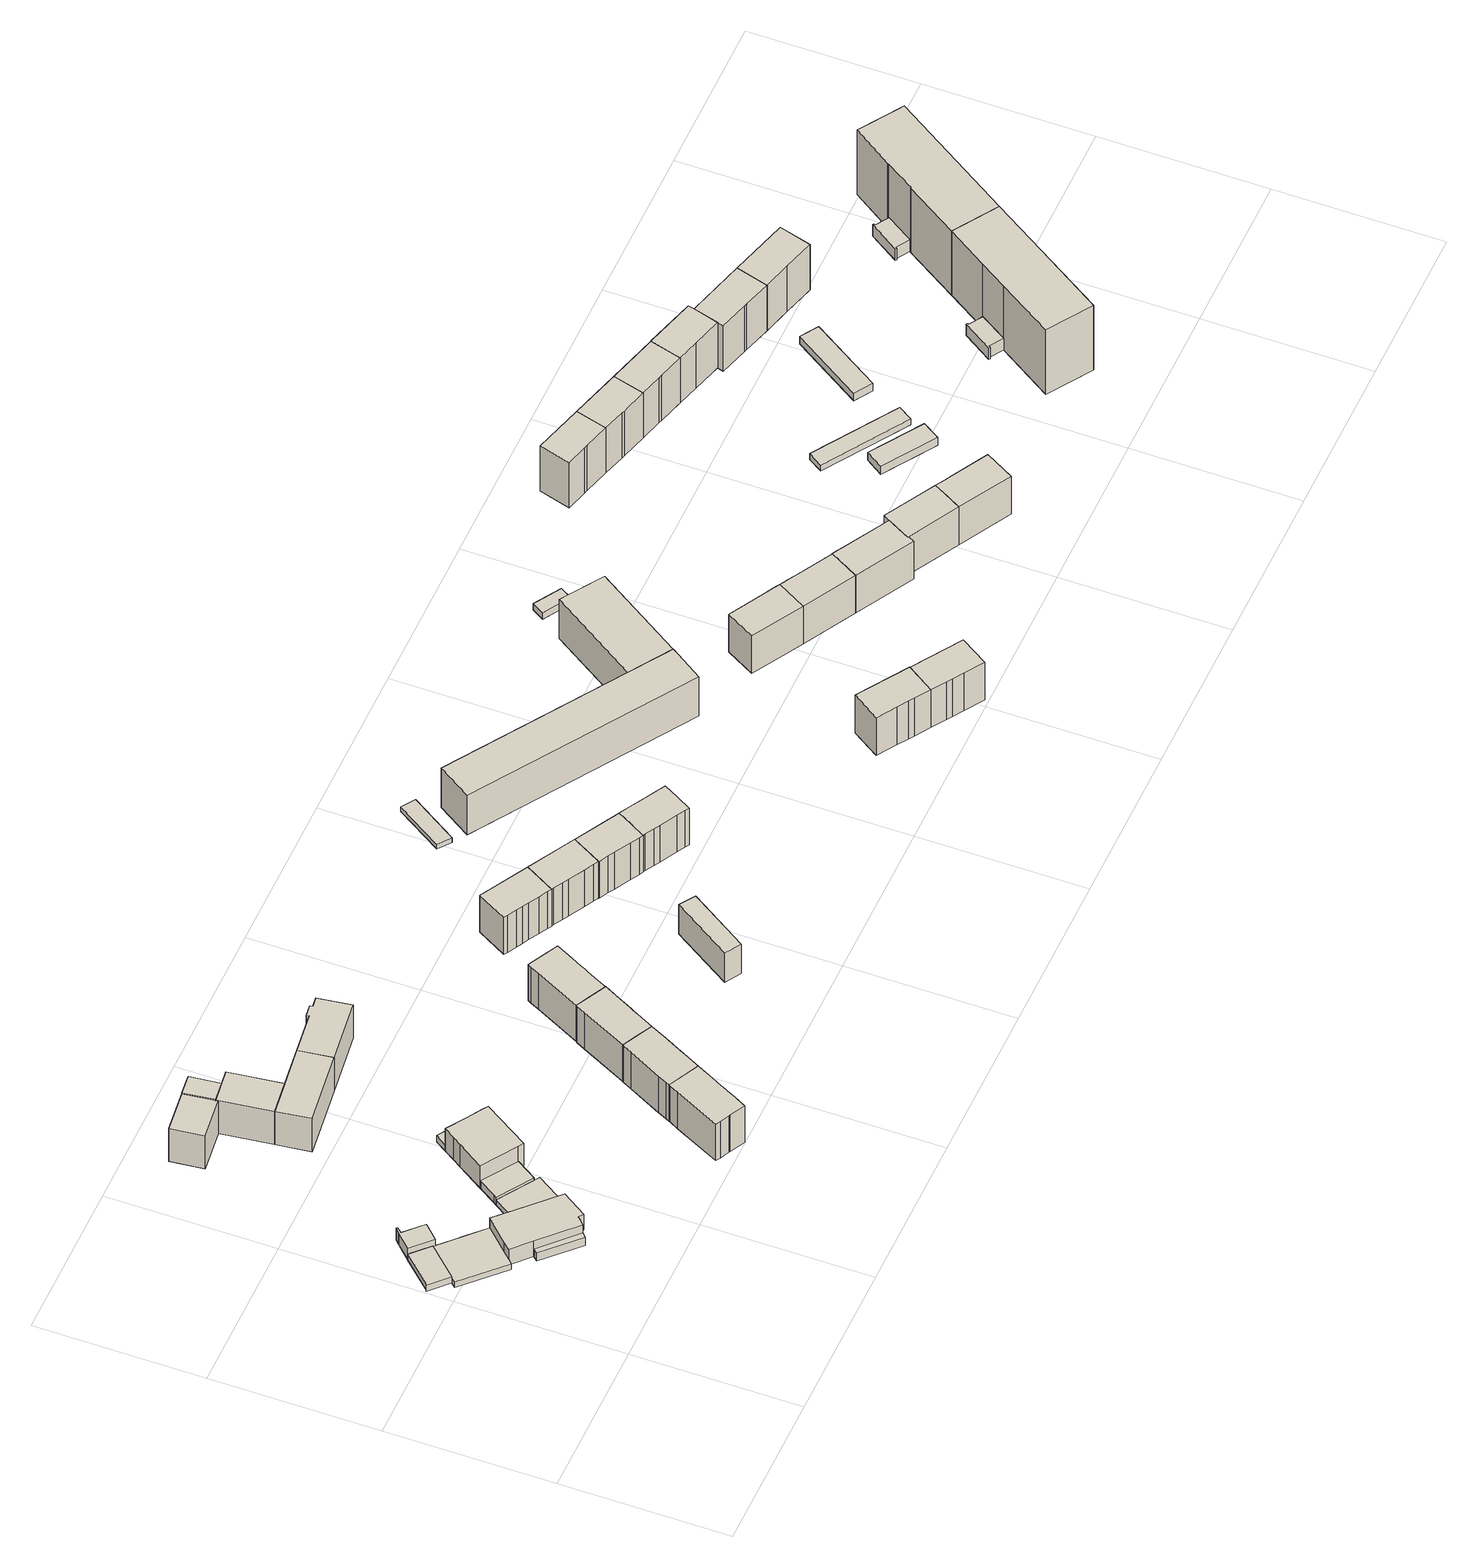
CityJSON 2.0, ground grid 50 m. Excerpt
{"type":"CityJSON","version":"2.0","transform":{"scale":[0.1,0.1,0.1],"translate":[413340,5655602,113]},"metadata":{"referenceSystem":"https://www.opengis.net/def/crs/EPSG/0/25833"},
"CityObjects":{
"building1":{"type":"Building","attributes":{"Gemeindeschluessel":14612000,"Geometrietyp2DReferenz":"3000","function":"31001_9998","roofType":"9999"},"children":["building1-1","building1-2","building1-3","building1-4","building1-5","building1-6","building1-7","building1-8","building1-9"]},
"building1-1":{"type":"BuildingPart","attributes":{"Dachtyp_tdc":"tdcPolyFlatRoof","Dachneigung":0,"QualitaetDacherkennung":81,"Geometrietyp2DReferenz":"3000","measuredHeight":2.31,"roofType":"1000"},"parents":["building1"],"geometry":[{"type":"Solid","lod":"1","boundaries":[[[[0,1,2,3,4]],[[5,6,7,8,9]],[[4,6,5,0]],[[3,7,6,4]],[[2,8,7,3]],[[1,9,8,2]],[[0,5,9,1]]]]}]},
"building1-2":{"type":"BuildingPart","attributes":{"Dachtyp_tdc":"tdcPolyFlatRoof","Dachneigung":2.59,"QualitaetDacherkennung":68,"Geometrietyp2DReferenz":"3000","measuredHeight":2.41,"roofType":"2100"},"parents":["building1"],"geometry":[{"type":"Solid","lod":"1","boundaries":[[[[10,11,12,13,14,15]],[[16,17,18,19,20,21]],[[15,17,16,10]],[[14,18,17,15]],[[13,19,18,14]],[[12,20,19,13]],[[11,21,20,12]],[[10,16,21,11]]]]}]},
"building1-3":{"type":"BuildingPart","attributes":{"Dachtyp_tdc":"tdcPolyFlatRoof","Dachneigung":0,"QualitaetDacherkennung":47,"Geometrietyp2DReferenz":"3000","measuredHeight":2.45,"roofType":"1000"},"parents":["building1"],"geometry":[{"type":"Solid","lod":"1","boundaries":[[[[22,23,24,25]],[[26,27,28,29]],[[25,27,26,22]],[[24,28,27,25]],[[23,29,28,24]],[[22,26,29,23]]]]}]},
"building1-4":{"type":"BuildingPart","attributes":{"Dachtyp_tdc":"tdcFreeFormRoof","Dachneigung":43.57,"QualitaetDacherkennung":11,"Geometrietyp2DReferenz":"3000","measuredHeight":10.62,"roofType":"5000"},"parents":["building1"],"geometry":[{"type":"Solid","lod":"1","boundaries":[[[[30,31,32,33,34,35,36,37,38,39]],[[40,41,42,16,21,43,44,45,46,47]],[[39,41,40,30]],[[38,42,41,39]],[[37,16,42,38]],[[36,21,16,37]],[[35,43,21,36]],[[34,44,43,35]],[[33,45,44,34]],[[32,46,45,33]],[[31,47,46,32]],[[30,40,47,31]]]]}]},
"building1-5":{"type":"BuildingPart","attributes":{"Dachtyp_tdc":"tdcPolyFlatRoof","Dachneigung":0,"QualitaetDacherkennung":0,"Geometrietyp2DReferenz":"3000","measuredHeight":3.08,"roofType":"9999"},"parents":["building1"],"geometry":[{"type":"Solid","lod":"1","boundaries":[[[[48,49,50,51]],[[52,47,46,53]],[[51,47,52,48]],[[50,46,47,51]],[[49,53,46,50]],[[48,52,53,49]]]]}]},
"building1-6":{"type":"BuildingPart","attributes":{"Dachtyp_tdc":"tdcFreeFormRoof","Dachneigung":29.2,"QualitaetDacherkennung":8,"Geometrietyp2DReferenz":"3000","measuredHeight":10.74,"roofType":"5000"},"parents":["building1"],"geometry":[{"type":"Solid","lod":"1","boundaries":[[[[54,55,56,57,58,59,60,61,62]],[[63,64,26,65,29,66,67,68,69]],[[62,63,69,54]],[[61,64,63,62]],[[60,26,64,61]],[[59,65,26,60]],[[58,29,65,59]],[[57,66,29,58]],[[56,67,66,57]],[[55,68,67,56]],[[54,69,68,55]]]]}]},
"building1-7":{"type":"BuildingPart","attributes":{"Dachtyp_tdc":"tdcPolyFlatRoof","Dachneigung":0,"QualitaetDacherkennung":0,"Geometrietyp2DReferenz":"3000","measuredHeight":3.02,"roofType":"9999"},"parents":["building1"],"geometry":[{"type":"Solid","lod":"1","boundaries":[[[[70,71,72,73,74]],[[17,75,69,68,18]],[[74,75,17,70]],[[73,69,75,74]],[[72,68,69,73]],[[71,18,68,72]],[[70,17,18,71]]]]}]},
"building1-8":{"type":"BuildingPart","attributes":{"Dachtyp_tdc":"tdcGableRoof","Dachneigung":52.14,"QualitaetDacherkennung":8,"Geometrietyp2DReferenz":"3000","measuredHeight":8.28,"roofType":"3100"},"parents":["building1"],"geometry":[{"type":"Solid","lod":"1","boundaries":[[[[76,77,78,79,80,81,82,83,84,85]],[[86,87,88,89,90,7,91,92,93,94]],[[85,87,86,76]],[[84,88,87,85]],[[83,89,88,84]],[[82,90,89,83]],[[81,7,90,82]],[[80,91,7,81]],[[79,92,91,80]],[[78,93,92,79]],[[77,94,93,78]],[[76,86,94,77]]]]}]},
"building1-9":{"type":"BuildingPart","attributes":{"Dachtyp_tdc":"tdcPolyFlatRoof","Dachneigung":0,"QualitaetDacherkennung":53,"Geometrietyp2DReferenz":"3000","measuredHeight":2.27,"roofType":"1000"},"parents":["building1"],"geometry":[{"type":"Solid","lod":"1","boundaries":[[[[95,96,97,98,99,100,101,102,103]],[[9,8,90,104,105,42,40,106,107]],[[103,8,9,95]],[[102,90,8,103]],[[101,104,90,102]],[[100,105,104,101]],[[99,42,105,100]],[[98,40,42,99]],[[97,106,40,98]],[[96,107,106,97]],[[95,9,107,96]]]]}]},
"building2":{"type":"Building","attributes":{"Gemeindeschluessel":14612000,"Geometrietyp2DReferenz":"3000","function":"31001_9998","roofType":"9999"},"children":["building2-1","building2-2"]},
"building2-1":{"type":"BuildingPart","attributes":{"Dachtyp_tdc":"tdcGableRoof","Dachneigung":36.2,"QualitaetDacherkennung":57,"Geometrietyp2DReferenz":"3000","measuredHeight":14.97,"roofType":"3100"},"parents":["building2"],"geometry":[{"type":"Solid","lod":"1","boundaries":[[[[108,109,110,111]],[[112,113,114,115]],[[111,113,112,108]],[[110,114,113,111]],[[109,115,114,110]],[[108,112,115,109]]]]}]},
"building2-2":{"type":"BuildingPart","attributes":{"Dachtyp_tdc":"tdcHipAndGableRoof","Dachneigung":20.05,"QualitaetDacherkennung":24,"Geometrietyp2DReferenz":"3000","measuredHeight":14.05,"roofType":"5000"},"parents":["building2"],"geometry":[{"type":"Solid","lod":"1","boundaries":[[[[116,117,118,119]],[[115,120,121,122]],[[119,120,115,116]],[[118,121,120,119]],[[117,122,121,118]],[[116,115,122,117]]]]}]},
"building3":{"type":"Building","attributes":{"Dachtyp_tdc":"tdcHipAndGableRoof","Gemeindeschluessel":14612000,"Dachneigung":36.07,"QualitaetDacherkennung":59,"Geometrietyp2DReferenz":"3000","measuredHeight":14.91,"function":"31001_9998","roofType":"5000"},"geometry":[{"type":"Solid","lod":"1","boundaries":[[[[123,124,125,126,127,128]],[[129,130,131,132,133,134]],[[128,130,129,123]],[[127,131,130,128]],[[126,132,131,127]],[[125,133,132,126]],[[124,134,133,125]],[[123,129,134,124]]]]}]},
"building4":{"type":"Building","attributes":{"Dachtyp_tdc":"tdcHipAndGableRoof","Gemeindeschluessel":14612000,"Dachneigung":33.77,"QualitaetDacherkennung":58,"Geometrietyp2DReferenz":"3000","measuredHeight":14.88,"function":"31001_9998","roofType":"5000"},"geometry":[{"type":"Solid","lod":"1","boundaries":[[[[135,136,137,123,128]],[[138,130,129,139,140]],[[128,130,138,135]],[[123,129,130,128]],[[137,139,129,123]],[[136,140,139,137]],[[135,138,140,136]]]]}]},
"building5":{"type":"Building","attributes":{"Dachtyp_tdc":"tdcGableRoof","Gemeindeschluessel":14612000,"Dachneigung":36.72,"QualitaetDacherkennung":78,"Geometrietyp2DReferenz":"3000","measuredHeight":16.15,"function":"31001_9998","roofType":"3100"},"geometry":[{"type":"Solid","lod":"1","boundaries":[[[[141,142,143,144,145,146,147,148,149,150,151,152,153,154,155]],[[156,157,158,159,160,161,162,163,164,165,166,167,168,169,170]],[[155,157,156,141]],[[154,158,157,155]],[[153,159,158,154]],[[152,160,159,153]],[[151,161,160,152]],[[150,162,161,151]],[[149,163,162,150]],[[148,164,163,149]],[[147,165,164,148]],[[146,166,165,147]],[[145,167,166,146]],[[144,168,167,145]],[[143,169,168,144]],[[142,170,169,143]],[[141,156,170,142]]]]}]},
"building6":{"type":"Building","attributes":{"Dachtyp_tdc":"tdcFreeFormRoof","Gemeindeschluessel":14612000,"Dachneigung":36.73,"QualitaetDacherkennung":89,"Geometrietyp2DReferenz":"3000","measuredHeight":16.19,"function":"31001_9998","roofType":"5000"},"geometry":[{"type":"Solid","lod":"1","boundaries":[[[[145,143,171,172,173,174,175,176,177,178,179,180,181]],[[182,183,184,185,186,187,188,189,190,191,192,193,194]],[[181,183,182,145]],[[180,184,183,181]],[[179,185,184,180]],[[178,186,185,179]],[[177,187,186,178]],[[176,188,187,177]],[[175,189,188,176]],[[174,190,189,175]],[[173,191,190,174]],[[172,192,191,173]],[[171,193,192,172]],[[143,194,193,171]],[[145,182,194,143]]]]}]},
"building7":{"type":"Building","attributes":{"Dachtyp_tdc":"tdcHipAndGableRoof","Gemeindeschluessel":14612000,"Dachneigung":33.31,"QualitaetDacherkennung":57,"Geometrietyp2DReferenz":"3000","measuredHeight":14.88,"function":"31001_9998","roofType":"5000"},"geometry":[{"type":"Solid","lod":"1","boundaries":[[[[195,196,197,198,199,200,201,202,203]],[[139,204,205,206,207,208,209,140,210]],[[203,204,139,195]],[[202,205,204,203]],[[201,206,205,202]],[[200,207,206,201]],[[199,208,207,200]],[[198,209,208,199]],[[197,140,209,198]],[[196,210,140,197]],[[195,139,210,196]]]]}]},
"building8":{"type":"Building","attributes":{"Dachtyp_tdc":"tdcGableRoof","Gemeindeschluessel":14612000,"Dachneigung":36.68,"QualitaetDacherkennung":87,"Geometrietyp2DReferenz":"3000","measuredHeight":16.11,"function":"31001_9998","roofType":"3100"},"geometry":[{"type":"Solid","lod":"1","boundaries":[[[[211,212,213,214,215,216,217,177,218,176,219,220,221]],[[222,223,224,225,226,227,228,229,230,231,232,233,234]],[[221,223,222,211]],[[220,224,223,221]],[[219,225,224,220]],[[176,226,225,219]],[[218,227,226,176]],[[177,228,227,218]],[[217,229,228,177]],[[216,230,229,217]],[[215,231,230,216]],[[214,232,231,215]],[[213,233,232,214]],[[212,234,233,213]],[[211,222,234,212]]]]}]},
"building9":{"type":"Building","attributes":{"Dachtyp_tdc":"tdcGableRoof","Gemeindeschluessel":14612000,"Dachneigung":36.57,"QualitaetDacherkennung":84,"Geometrietyp2DReferenz":"3000","measuredHeight":16.11,"function":"31001_9998","roofType":"3100"},"geometry":[{"type":"Solid","lod":"1","boundaries":[[[[235,236,237,238,239,240,241,242,243,244,245,246,247]],[[248,249,250,251,233,252,231,253,254,255,256,257,258]],[[247,249,248,235]],[[246,250,249,247]],[[245,251,250,246]],[[244,233,251,245]],[[243,252,233,244]],[[242,231,252,243]],[[241,253,231,242]],[[240,254,253,241]],[[239,255,254,240]],[[238,256,255,239]],[[237,257,256,238]],[[236,258,257,237]],[[235,248,258,236]]]]}]},
"building10":{"type":"Building","attributes":{"Dachtyp_tdc":"tdcFreeFormRoof","Gemeindeschluessel":14612000,"Dachneigung":62.27,"QualitaetDacherkennung":3,"Geometrietyp2DReferenz":"3000","measuredHeight":14.07,"function":"31001_2463","roofType":"5000"},"geometry":[{"type":"Solid","lod":"1","boundaries":[[[[259,260,261,262]],[[263,264,265,266]],[[262,264,263,259]],[[261,265,264,262]],[[260,266,265,261]],[[259,263,266,260]]]]}]},
"building11":{"type":"Building","attributes":{"Dachtyp_tdc":"tdcFreeFormRoof","Gemeindeschluessel":14612000,"Dachneigung":36.86,"QualitaetDacherkennung":88,"Geometrietyp2DReferenz":"3000","measuredHeight":16.25,"function":"31001_9998","roofType":"5000"},"geometry":[{"type":"Solid","lod":"1","boundaries":[[[[267,268,269,270,271,272,273,274,275,276]],[[277,278,279,280,281,282,283,284,285,286]],[[276,278,277,267]],[[275,279,278,276]],[[274,280,279,275]],[[273,281,280,274]],[[272,282,281,273]],[[271,283,282,272]],[[270,284,283,271]],[[269,285,284,270]],[[268,286,285,269]],[[267,277,286,268]]]]}]},
"building12":{"type":"Building","attributes":{"Dachtyp_tdc":"tdcFreeFormRoof","Gemeindeschluessel":14612000,"Dachneigung":36.94,"QualitaetDacherkennung":86,"Geometrietyp2DReferenz":"3000","measuredHeight":16.22,"function":"31001_9998","roofType":"5000"},"geometry":[{"type":"Solid","lod":"1","boundaries":[[[[274,287,288,289,290,291,292,293,275]],[[294,295,296,297,298,299,300,301,302]],[[275,295,294,274]],[[293,296,295,275]],[[292,297,296,293]],[[291,298,297,292]],[[290,299,298,291]],[[289,300,299,290]],[[288,301,300,289]],[[287,302,301,288]],[[274,294,302,287]]]]}]},
"building13":{"type":"Building","attributes":{"Dachtyp_tdc":"tdcFreeFormRoof","Gemeindeschluessel":14612000,"Dachneigung":36.59,"QualitaetDacherkennung":86,"Geometrietyp2DReferenz":"3000","measuredHeight":16.25,"function":"31001_9998","roofType":"5000"},"geometry":[{"type":"Solid","lod":"1","boundaries":[[[[303,304,305,306,307,308,309,310,311]],[[312,313,314,315,316,317,318,319,320]],[[311,313,312,303]],[[310,314,313,311]],[[309,315,314,310]],[[308,316,315,309]],[[307,317,316,308]],[[306,318,317,307]],[[305,319,318,306]],[[304,320,319,305]],[[303,312,320,304]]]]}]},
"building14":{"type":"Building","attributes":{"Dachtyp_tdc":"tdcGableRoof","Gemeindeschluessel":14612000,"Dachneigung":36.65,"QualitaetDacherkennung":81,"Geometrietyp2DReferenz":"3000","measuredHeight":16.19,"function":"31001_9998","roofType":"3100"},"geometry":[{"type":"Solid","lod":"1","boundaries":[[[[321,322,323,324,325,326,327,328,329,330,331,332,333]],[[334,335,336,337,338,339,340,341,342,343,344,345,346]],[[333,335,334,321]],[[332,336,335,333]],[[331,337,336,332]],[[330,338,337,331]],[[329,339,338,330]],[[328,340,339,329]],[[327,341,340,328]],[[326,342,341,327]],[[325,343,342,326]],[[324,344,343,325]],[[323,345,344,324]],[[322,346,345,323]],[[321,334,346,322]]]]}]},
"building15":{"type":"Building","attributes":{"Dachtyp_tdc":"tdcFreeFormRoof","Gemeindeschluessel":14612000,"Dachneigung":18.38,"QualitaetDacherkennung":28,"Geometrietyp2DReferenz":"3000","measuredHeight":2.17,"function":"31001_2463","roofType":"5000"},"geometry":[{"type":"Solid","lod":"1","boundaries":[[[[347,348,349,350]],[[351,352,353,354]],[[350,352,351,347]],[[349,353,352,350]],[[348,354,353,349]],[[347,351,354,348]]]]}]},
"building16":{"type":"Building","attributes":{"Gemeindeschluessel":14612000,"Geometrietyp2DReferenz":"3000","function":"31001_9998","roofType":"9999"},"children":["building16-1","building16-2"]},
"building16-1":{"type":"BuildingPart","attributes":{"Dachtyp_tdc":"tdcPolyFlatRoof","Dachneigung":0,"QualitaetDacherkennung":78,"Geometrietyp2DReferenz":"3000","measuredHeight":15.36,"roofType":"1000"},"parents":["building16"],"geometry":[{"type":"Solid","lod":"1","boundaries":[[[[355,356,357,358,359]],[[360,361,362,363,364]],[[359,361,360,355]],[[358,362,361,359]],[[357,363,362,358]],[[356,364,363,357]],[[355,360,364,356]]]]}]},
"building16-2":{"type":"BuildingPart","attributes":{"Dachtyp_tdc":"tdcPolyFlatRoof","Dachneigung":0,"QualitaetDacherkennung":76,"Geometrietyp2DReferenz":"3000","measuredHeight":15.29,"roofType":"1000"},"parents":["building16"],"geometry":[{"type":"Solid","lod":"1","boundaries":[[[[365,366,367,368]],[[361,369,370,362]],[[368,369,361,365]],[[367,370,369,368]],[[366,362,370,367]],[[365,361,362,366]]]]}]},
"building17":{"type":"Building","attributes":{"Dachtyp_tdc":"tdcFreeFormRoof","Gemeindeschluessel":14612000,"Dachneigung":38.02,"QualitaetDacherkennung":82,"Geometrietyp2DReferenz":"3000","measuredHeight":16.7,"function":"31001_9998","roofType":"5000"},"geometry":[{"type":"Solid","lod":"1","boundaries":[[[[371,372,373,374,375,376,377]],[[378,379,380,381,382,383,384]],[[377,379,378,371]],[[376,380,379,377]],[[375,381,380,376]],[[374,382,381,375]],[[373,383,382,374]],[[372,384,383,373]],[[371,378,384,372]]]]}]},
"building18":{"type":"Building","attributes":{"Dachtyp_tdc":"tdcFreeFormRoof","Gemeindeschluessel":14612000,"Dachneigung":38.1,"QualitaetDacherkennung":78,"Geometrietyp2DReferenz":"3000","measuredHeight":16.69,"function":"31001_9998","roofType":"5000"},"geometry":[{"type":"Solid","lod":"1","boundaries":[[[[385,386,387,388,389,390,391]],[[381,380,392,393,394,395,396]],[[391,380,381,385]],[[390,392,380,391]],[[389,393,392,390]],[[388,394,393,389]],[[387,395,394,388]],[[386,396,395,387]],[[385,381,396,386]]]]}]},
"building19":{"type":"Building","attributes":{"Dachtyp_tdc":"tdcFreeFormRoof","Gemeindeschluessel":14612000,"Dachneigung":36.88,"QualitaetDacherkennung":84,"Geometrietyp2DReferenz":"3000","measuredHeight":16.59,"function":"31001_9998","roofType":"5000"},"geometry":[{"type":"Solid","lod":"1","boundaries":[[[[397,398,399,400,401,402,403]],[[404,405,406,407,408,409,410]],[[403,405,404,397]],[[402,406,405,403]],[[401,407,406,402]],[[400,408,407,401]],[[399,409,408,400]],[[398,410,409,399]],[[397,404,410,398]]]]}]},
"building20":{"type":"Building","attributes":{"Dachtyp_tdc":"tdcPolyFlatRoof","Gemeindeschluessel":14612000,"Dachneigung":0,"QualitaetDacherkennung":79,"Geometrietyp2DReferenz":"3000","measuredHeight":2.48,"function":"31001_9998","roofType":"1000"},"geometry":[{"type":"Solid","lod":"1","boundaries":[[[[411,412,413,414]],[[415,416,417,418]],[[414,416,415,411]],[[413,417,416,414]],[[412,418,417,413]],[[411,415,418,412]]]]}]},
"building21":{"type":"Building","attributes":{"Dachtyp_tdc":"tdcFreeFormRoof","Gemeindeschluessel":14612000,"Dachneigung":37.34,"QualitaetDacherkennung":83,"Geometrietyp2DReferenz":"3000","measuredHeight":16.62,"function":"31001_9998","roofType":"5000"},"geometry":[{"type":"Solid","lod":"1","boundaries":[[[[401,419,420,421,422,423,402]],[[407,406,424,425,426,427,428]],[[402,406,407,401]],[[423,424,406,402]],[[422,425,424,423]],[[421,426,425,422]],[[420,427,426,421]],[[419,428,427,420]],[[401,407,428,419]]]]}]},
"building22":{"type":"Building","attributes":{"Dachtyp_tdc":"tdcFreeFormRoof","Gemeindeschluessel":14612000,"Dachneigung":37.87,"QualitaetDacherkennung":82,"Geometrietyp2DReferenz":"3000","measuredHeight":16.71,"function":"31001_9998","roofType":"5000"},"geometry":[{"type":"Solid","lod":"1","boundaries":[[[[429,430,431,432,433,434,435,436]],[[437,438,439,428,427,440,441,442]],[[436,438,437,429]],[[435,439,438,436]],[[434,428,439,435]],[[433,427,428,434]],[[432,440,427,433]],[[431,441,440,432]],[[430,442,441,431]],[[429,437,442,430]]]]}]},
"building23":{"type":"Building","attributes":{"Dachtyp_tdc":"tdcGableRoof","Gemeindeschluessel":14612000,"Dachneigung":37.38,"QualitaetDacherkennung":79,"Geometrietyp2DReferenz":"3000","measuredHeight":16.68,"function":"31001_9998","roofType":"3100"},"geometry":[{"type":"Solid","lod":"1","boundaries":[[[[429,436,443,444,445,446,447,448,449,430,450]],[[437,451,442,452,453,454,455,456,457,458,438]],[[450,451,437,429]],[[430,442,451,450]],[[449,452,442,430]],[[448,453,452,449]],[[447,454,453,448]],[[446,455,454,447]],[[445,456,455,446]],[[444,457,456,445]],[[443,458,457,444]],[[436,438,458,443]],[[429,437,438,436]]]]}]},
"building24":{"type":"Building","attributes":{"Dachtyp_tdc":"tdcFreeFormRoof","Gemeindeschluessel":14612000,"Dachneigung":37.26,"QualitaetDacherkennung":79,"Geometrietyp2DReferenz":"3000","measuredHeight":16.66,"function":"31001_9998","roofType":"5000"},"geometry":[{"type":"Solid","lod":"1","boundaries":[[[[443,459,460,461,462,463,445]],[[458,456,464,465,466,467,468]],[[445,456,458,443]],[[463,464,456,445]],[[462,465,464,463]],[[461,466,465,462]],[[460,467,466,461]],[[459,468,467,460]],[[443,458,468,459]]]]}]},
"building25":{"type":"Building","attributes":{"Dachtyp_tdc":"tdcFreeFormRoof","Gemeindeschluessel":14612000,"Dachneigung":37.47,"QualitaetDacherkennung":89,"Geometrietyp2DReferenz":"3000","measuredHeight":19.6,"function":"31001_9998","roofType":"5000"},"geometry":[{"type":"Solid","lod":"1","boundaries":[[[[469,470,471,472,473,474]],[[475,476,477,478,479,480]],[[474,476,475,469]],[[473,477,476,474]],[[472,478,477,473]],[[471,479,478,472]],[[470,480,479,471]],[[469,475,480,470]]]]}]},
"building26":{"type":"Building","attributes":{"Dachtyp_tdc":"tdcFreeFormRoof","Gemeindeschluessel":14612000,"Dachneigung":37.44,"QualitaetDacherkennung":89,"Geometrietyp2DReferenz":"3000","measuredHeight":19.61,"function":"31001_9998","roofType":"5000"},"geometry":[{"type":"Solid","lod":"1","boundaries":[[[[470,469,481,482,483,484]],[[480,485,486,487,488,475]],[[484,485,480,470]],[[483,486,485,484]],[[482,487,486,483]],[[481,488,487,482]],[[469,475,488,481]],[[470,480,475,469]]]]}]},
"building27":{"type":"Building","attributes":{"Dachtyp_tdc":"tdcFreeFormRoof","Gemeindeschluessel":14612000,"Dachneigung":13.21,"QualitaetDacherkennung":85,"Geometrietyp2DReferenz":"3000","measuredHeight":3.37,"function":"31001_2463","roofType":"5000"},"geometry":[{"type":"Solid","lod":"1","boundaries":[[[[489,490,491,492]],[[493,494,495,496]],[[492,494,493,489]],[[491,495,494,492]],[[490,496,495,491]],[[489,493,496,490]]]]}]},
"building28":{"type":"Building","attributes":{"Dachtyp_tdc":"tdcPolyFlatRoof","Gemeindeschluessel":14612000,"Dachneigung":2.92,"QualitaetDacherkennung":89,"Geometrietyp2DReferenz":"3000","measuredHeight":2.44,"function":"31001_2463","roofType":"2100"},"geometry":[{"type":"Solid","lod":"1","boundaries":[[[[497,498,499,500]],[[501,502,503,504]],[[500,502,501,497]],[[499,503,502,500]],[[498,504,503,499]],[[497,501,504,498]]]]}]},
"building29":{"type":"Building","attributes":{"Dachtyp_tdc":"tdcFreeFormRoof","Gemeindeschluessel":14612000,"Dachneigung":37.38,"QualitaetDacherkennung":90,"Geometrietyp2DReferenz":"3000","measuredHeight":19.51,"function":"31001_9998","roofType":"5000"},"geometry":[{"type":"Solid","lod":"1","boundaries":[[[[484,483,505,506,507,508]],[[509,510,511,512,513,514]],[[508,510,509,484]],[[507,511,510,508]],[[506,512,511,507]],[[505,513,512,506]],[[483,514,513,505]],[[484,509,514,483]]]]}]},
"building30":{"type":"Building","attributes":{"Dachtyp_tdc":"tdcFreeFormRoof","Gemeindeschluessel":14612000,"Dachneigung":37.39,"QualitaetDacherkennung":88,"Geometrietyp2DReferenz":"3000","measuredHeight":19.58,"function":"31001_9998","roofType":"5000"},"geometry":[{"type":"Solid","lod":"1","boundaries":[[[[515,516,517,518,519,520]],[[521,522,523,524,525,526]],[[520,522,521,515]],[[519,523,522,520]],[[518,524,523,519]],[[517,525,524,518]],[[516,526,525,517]],[[515,521,526,516]]]]}]},
"building31":{"type":"Building","attributes":{"Dachtyp_tdc":"tdcHipAndGableRoof","Gemeindeschluessel":14612000,"Dachneigung":12.99,"QualitaetDacherkennung":64,"Geometrietyp2DReferenz":"3000","measuredHeight":3.23,"function":"31001_2463","roofType":"5000"},"geometry":[{"type":"Solid","lod":"1","boundaries":[[[[527,528,529,530]],[[531,532,533,534]],[[530,532,531,527]],[[529,533,532,530]],[[528,534,533,529]],[[527,531,534,528]]]]}]},
"building32":{"type":"Building","attributes":{"Dachtyp_tdc":"tdcFreeFormRoof","Gemeindeschluessel":14612000,"Dachneigung":37.19,"QualitaetDacherkennung":89,"Geometrietyp2DReferenz":"3000","measuredHeight":19.65,"function":"31001_9998","roofType":"5000"},"geometry":[{"type":"Solid","lod":"1","boundaries":[[[[535,536,537,538,539,516]],[[540,526,541,542,543,544]],[[516,526,540,535]],[[539,541,526,516]],[[538,542,541,539]],[[537,543,542,538]],[[536,544,543,537]],[[535,540,544,536]]]]}]},
"building33":{"type":"Building","attributes":{"Gemeindeschluessel":14612000,"Geometrietyp2DReferenz":"3000","function":"31001_9998","roofType":"9999"},"children":["building33-1","building33-2"]},
"building33-1":{"type":"BuildingPart","attributes":{"Dachtyp_tdc":"tdcPolyFlatRoof","Dachneigung":0,"QualitaetDacherkennung":71,"Geometrietyp2DReferenz":"3000","measuredHeight":4.49,"roofType":"1000"},"parents":["building33"],"geometry":[{"type":"Solid","lod":"1","boundaries":[[[[545,546,547,548,549,550,551,552,553,554]],[[555,556,557,558,559,560,561,562,563,564]],[[554,556,555,545]],[[553,557,556,554]],[[552,558,557,553]],[[551,559,558,552]],[[550,560,559,551]],[[549,561,560,550]],[[548,562,561,549]],[[547,563,562,548]],[[546,564,563,547]],[[545,555,564,546]]]]}]},
"building33-2":{"type":"BuildingPart","attributes":{"Dachtyp_tdc":"tdcPolyFlatRoof","Dachneigung":0,"QualitaetDacherkennung":57,"Geometrietyp2DReferenz":"3000","measuredHeight":25.18,"roofType":"1000"},"parents":["building33"],"geometry":[{"type":"Solid","lod":"1","boundaries":[[[[565,566,567,568,569,570]],[[571,572,573,555,564,574]],[[570,572,571,565]],[[569,573,572,570]],[[568,555,573,569]],[[567,564,555,568]],[[566,574,564,567]],[[565,571,574,566]]]]}]},
"building34":{"type":"Building","attributes":{"Dachtyp_tdc":"tdcFreeFormRoof","Gemeindeschluessel":14612000,"Dachneigung":37.41,"QualitaetDacherkennung":85,"Geometrietyp2DReferenz":"3000","measuredHeight":19.7,"function":"31001_9998","roofType":"5000"},"geometry":[{"type":"Solid","lod":"1","boundaries":[[[[538,575,576,577,539]],[[542,541,578,579,580]],[[539,541,542,538]],[[577,578,541,539]],[[576,579,578,577]],[[575,580,579,576]],[[538,542,580,575]]]]}]},
"building35":{"type":"Building","attributes":{"Gemeindeschluessel":14612000,"Geometrietyp2DReferenz":"3000","function":"31001_9998","roofType":"9999"},"children":["building35-1","building35-2"]},
"building35-1":{"type":"BuildingPart","attributes":{"Dachtyp_tdc":"tdcPolyFlatRoof","Dachneigung":0,"QualitaetDacherkennung":54,"Geometrietyp2DReferenz":"3000","measuredHeight":25.35,"roofType":"1000"},"parents":["building35"],"geometry":[{"type":"Solid","lod":"1","boundaries":[[[[565,581,582,583,584,585,586,566]],[[587,588,589,590,591,592,593,594]],[[566,588,587,565]],[[586,589,588,566]],[[585,590,589,586]],[[584,591,590,585]],[[583,592,591,584]],[[582,593,592,583]],[[581,594,593,582]],[[565,587,594,581]]]]}]},
"building35-2":{"type":"BuildingPart","attributes":{"Dachtyp_tdc":"tdcPolyFlatRoof","Dachneigung":0,"QualitaetDacherkennung":68,"Geometrietyp2DReferenz":"3000","measuredHeight":4.57,"roofType":"1000"},"parents":["building35"],"geometry":[{"type":"Solid","lod":"1","boundaries":[[[[595,596,597,598,599,600,601,602,603,604,605,606,607,608]],[[590,589,609,610,611,612,613,614,615,616,617,618,592,591]],[[608,589,590,595]],[[607,609,589,608]],[[606,610,609,607]],[[605,611,610,606]],[[604,612,611,605]],[[603,613,612,604]],[[602,614,613,603]],[[601,615,614,602]],[[600,616,615,601]],[[599,617,616,600]],[[598,618,617,599]],[[597,592,618,598]],[[596,591,592,597]],[[595,590,591,596]]]]}]}
},
"vertices":[
[7,580,34],[60,529,34],[144,617,34],[92,667,34],[12,583,34],[7,580,10],[12,583,10],[92,667,10],[144,617,10],[60,529,10],
[314,452,32],[417,352,32],[437,384,32],[480,449,32],[464,459,32],[362,525,32],[314,452,10],[362,525,10],[464,459,10],[480,449,10],[437,384,10],[417,352,10],
[491,723,35],[593,658,35],[615,691,35],[513,757,35],[491,723,10],[513,757,10],[615,691,10],[593,658,10],
[177,415,71],[230,364,71],[332,267,71],[350,284,71],[353,288,71],[368,278,71],[417,352,71],[314,452,71],[262,503,71],[195,434,71],[177,415,10],[195,434,10],[262,503,10],[368,278,10],[353,288,10],[350,284,10],[332,267,10],[230,364,10],
[218,351,41],[318,253,41],[332,267,41],[230,364,41],[218,351,10],[318,253,10],
[403,587,98],[504,521,98],[520,511,98],[608,648,98],[593,658,98],[550,685,98],[491,723,98],[470,690,98],[453,665,98],[453,665,10],[470,690,10],[550,685,10],[608,648,10],[520,511,10],[504,521,10],[403,587,10],
[362,525,41],[464,459,41],[504,521,41],[403,587,41],[368,533,41],[368,533,10],
[151,720,56],[148,723,56],[135,711,56],[132,708,56],[94,668,56],[92,667,56],[149,612,56],[189,653,56],[191,655,56],[138,706,56],[151,720,10],[138,706,10],[191,655,10],[189,653,10],[149,612,10],[94,668,10],[132,708,10],[135,711,10],[148,723,10],
[60,529,33],[48,516,33],[164,402,33],[177,415,33],[262,503,33],[212,551,33],[188,574,33],[149,612,33],[144,617,33],[188,574,10],[212,551,10],[164,402,10],[48,516,10],
[319,1300,143],[306,1399,143],[179,1384,143],[190,1285,143],[319,1300,14],[190,1285,14],[179,1384,14],[306,1399,14],
[306,1399,146],[318,1307,146],[378,1315,146],[368,1406,146],[368,1406,14],[378,1315,14],[318,1307,14],
[441,1160,145],[421,1320,145],[378,1315,145],[318,1307,145],[319,1300,145],[339,1147,145],[441,1160,15],[339,1147,15],[319,1300,15],[318,1307,15],[378,1315,15],[421,1320,15],
[352,1046,145],[576,1074,145],[563,1176,145],[352,1046,15],[563,1176,15],[576,1074,15],
[860,88,156],[876,119,156],[901,169,156],[856,192,156],[810,215,156],[808,211,156],[793,184,156],[725,48,156],[740,39,156],[767,26,156],[771,24,156],[815,1,156],[836,40,156],[849,67,156],[852,72,156],[860,88,14],[852,72,14],[849,67,14],[836,40,14],[815,1,14],[771,24,14],[767,26,14],[740,39,14],[725,48,14],[793,184,14],[808,211,14],[810,215,14],[856,192,14],[901,169,14],[876,119,14],
[921,207,156],[934,234,156],[938,241,156],[948,261,156],[962,287,156],[986,336,156],[895,382,156],[893,378,156],[879,351,156],[828,252,156],[815,225,156],[810,215,13],[815,225,13],[828,252,13],[879,351,13],[893,378,13],[895,382,13],[986,336,13],[962,287,13],[948,261,13],[938,241,13],[934,234,13],[921,207,13],[901,169,13],
[563,1176,144],[569,1128,144],[576,1074,144],[770,1099,144],[756,1200,144],[725,1196,144],[724,1205,144],[689,1200,144],[690,1192,144],[690,1192,15],[689,1200,15],[724,1205,15],[725,1196,15],[756,1200,15],[770,1099,15],[569,1128,15],
[1031,423,156],[1048,456,156],[1072,502,156],[1027,526,156],[981,549,156],[978,545,156],[964,518,156],[941,359,156],[1006,374,156],[1019,401,156],[1025,411,156],[1031,423,14],[1025,411,14],[1019,401,14],[1006,374,14],[986,336,14],[941,359,14],[895,382,14],[964,518,14],[978,545,14],[981,549,14],[1027,526,14],[1072,502,14],[1048,456,14],
[1117,591,155],[1133,622,155],[1160,675,155],[1115,698,155],[1069,722,155],[1063,711,155],[1050,684,155],[981,549,155],[1027,525,155],[1072,502,155],[1091,541,155],[1105,568,155],[1111,578,155],[1117,591,14],[1111,578,14],[1105,568,14],[1091,541,14],[1027,525,14],[1050,684,14],[1063,711,14],[1069,722,14],[1115,698,14],[1160,675,14],[1133,622,14],
[1327,267,127],[1372,238,127],[1486,414,127],[1441,444,127],[1327,267,12],[1441,444,12],[1486,414,12],[1372,238,12],
[1201,845,154],[1212,838,154],[1239,824,154],[1257,814,154],[1275,804,154],[1305,787,154],[1331,773,154],[1342,766,154],[1392,855,154],[1251,934,154],[1201,845,10],[1251,934,10],[1392,855,10],[1342,766,10],[1331,773,10],[1305,787,10],[1275,804,10],[1257,814,10],[1239,824,10],[1212,838,10],
[1349,763,154],[1374,748,154],[1392,738,154],[1440,712,154],[1467,697,154],[1481,689,154],[1531,778,154],[1342,766,11],[1392,855,11],[1531,778,11],[1481,689,11],[1467,697,11],[1440,712,11],[1392,738,11],[1374,748,11],[1349,763,11],
[1527,663,153],[1575,636,153],[1601,621,153],[1613,615,153],[1663,704,153],[1531,778,153],[1481,689,153],[1484,687,153],[1510,673,153],[1527,663,10],[1510,673,10],[1484,687,10],[1481,689,10],[1531,778,10],[1663,704,10],[1613,615,10],[1601,621,10],[1575,636,10],
[1711,560,154],[1737,546,154],[1748,539,154],[1774,584,154],[1798,628,154],[1718,673,154],[1701,683,154],[1663,704,154],[1638,660,154],[1613,615,154],[1619,612,154],[1645,597,154],[1663,587,154],[1711,560,11],[1663,587,11],[1645,597,11],[1619,612,11],[1613,615,11],[1638,660,11],[1663,704,11],[1701,683,11],[1718,673,11],[1798,628,11],[1774,584,11],[1748,539,11],[1737,546,11],
[1612,1264,27],[1573,1291,27],[1485,1152,27],[1521,1123,27],[1612,1264,9],[1521,1123,9],[1485,1152,9],[1573,1291,9],
[1625,1196,165],[1560,1096,165],[2184,689,165],[2250,789,165],[2128,869,165],[1625,1196,11],[2128,869,11],[2250,789,11],[2184,689,11],[1560,1096,11],
[2128,869,164],[2250,789,164],[2424,1056,164],[2302,1136,164],[2302,1136,11],[2424,1056,11],
[2228,202,161],[2285,165,161],[2316,145,161],[2332,134,161],[2375,106,161],[2429,188,161],[2282,284,161],[2228,202,13],[2282,284,13],[2429,188,13],[2375,106,13],[2332,134,13],[2316,145,13],[2285,165,13],
[2375,106,160],[2418,78,160],[2434,67,160],[2466,47,160],[2520,11,160],[2574,94,160],[2429,188,160],[2574,94,13],[2520,11,13],[2466,47,13],[2434,67,13],[2418,78,13],
[2558,629,158],[2534,642,158],[2426,703,158],[2377,617,158],[2527,531,158],[2577,618,158],[2568,623,158],[2558,629,12],[2568,623,12],[2577,618,12],[2527,531,12],[2377,617,12],[2426,703,12],[2534,642,12],
[2446,1188,39],[2368,1236,39],[2347,1201,39],[2425,1153,39],[2446,1188,14],[2425,1153,14],[2347,1201,14],[2368,1236,14],
[2681,445,158],[2730,531,158],[2622,592,158],[2598,606,158],[2588,611,158],[2588,611,12],[2598,606,12],[2622,592,12],[2730,531,12],[2681,445,12],
[2859,369,159],[2897,437,159],[2760,514,159],[2745,523,159],[2730,531,159],[2681,445,159],[2851,348,159],[2862,367,159],[2859,369,12],[2862,367,12],[2851,348,12],[2745,523,12],[2760,514,12],[2897,437,12],
[3010,284,159],[3035,328,159],[3059,371,159],[3055,373,159],[3041,381,159],[3018,394,159],[2908,456,159],[2883,413,159],[2883,413,12],[2908,456,12],[3018,394,12],[3041,381,12],[3055,373,12],[3059,371,12],[3035,328,12],[3010,284,12],
[3164,198,159],[3213,284,159],[3108,343,159],[3084,356,159],[3071,364,159],[3071,364,12],[3084,356,12],[3108,343,12],[3213,284,12],[3164,198,12],
[2896,1244,188],[2922,1338,188],[2771,1381,188],[2744,1287,188],[2809,1269,188],[2819,1266,188],[2896,1244,12],[2819,1266,12],[2809,1269,12],[2744,1287,12],[2771,1381,12],[2922,1338,12],
[2962,1225,188],[2972,1222,188],[3049,1200,188],[3075,1294,188],[3075,1294,12],[3049,1200,12],[2972,1222,12],[2962,1225,12],
[3320,471,40],[3353,522,40],[3201,622,40],[3167,571,40],[3320,471,10],[3167,571,10],[3201,622,10],[3353,522,10],
[3119,722,32],[3362,565,32],[3389,607,32],[3146,765,32],[3119,722,9],[3146,765,9],[3389,607,9],[3362,565,9],
[3116,1181,188],[3126,1178,188],[3202,1157,188],[3228,1251,188],[3075,1294,13],[3228,1251,13],[3202,1157,13],[3126,1178,13],[3116,1181,13],[3049,1200,13],
[3356,1113,189],[3378,1189,189],[3382,1207,189],[3228,1251,189],[3202,1157,189],[3267,1138,189],[3356,1113,12],[3267,1138,12],[3202,1157,12],[3228,1251,12],[3382,1207,12],[3378,1189,12],
[3570,912,39],[3519,945,39],[3384,736,39],[3436,703,39],[3570,912,10],[3436,703,10],[3384,736,10],[3519,945,10],
[3350,1094,189],[3437,1069,189],[3446,1066,189],[3528,1042,189],[3556,1139,189],[3350,1094,12],[3556,1139,12],[3528,1042,12],[3446,1066,12],[3437,1069,12],
[3700,437,56],[3752,518,56],[3736,528,56],[3720,538,56],[3713,543,56],[3715,546,56],[3712,549,56],[3654,461,56],[3658,458,56],[3661,462,56],[3700,437,11],[3661,462,11],[3658,458,11],[3654,461,11],[3712,549,11],[3715,546,11],[3713,543,11],[3720,538,11],[3736,528,11],[3752,518,11],
[3959,555,263],[3830,638,263],[3752,518,263],[3700,437,263],[3595,275,263],[3724,191,263],[3959,555,11],[3724,191,11],[3595,275,11],[3830,638,11],
[3612,1019,189],[3706,992,189],[3734,1088,189],[3734,1088,12],[3706,992,12],[3612,1019,12],
[4197,923,263],[4070,1006,263],[3990,886,263],[3991,885,263],[3933,796,263],[3932,797,263],[3959,555,10],[3830,638,10],[3932,797,10],[3933,796,10],[3991,885,10],[3990,886,10],[4070,1006,10],[4197,923,10],
[3933,796,55],[3991,885,55],[3990,886,55],[3987,882,55],[3973,891,55],[3955,902,55],[3950,906,55],[3952,910,55],[3948,912,55],[3891,824,55],[3894,821,55],[3896,825,55],[3934,800,55],[3932,797,55],[3934,800,10],[3896,825,10],[3894,821,10],[3891,824,10],[3948,912,10],[3952,910,10],[3950,906,10],[3955,902,10],[3973,891,10],[3987,882,10]
]}
